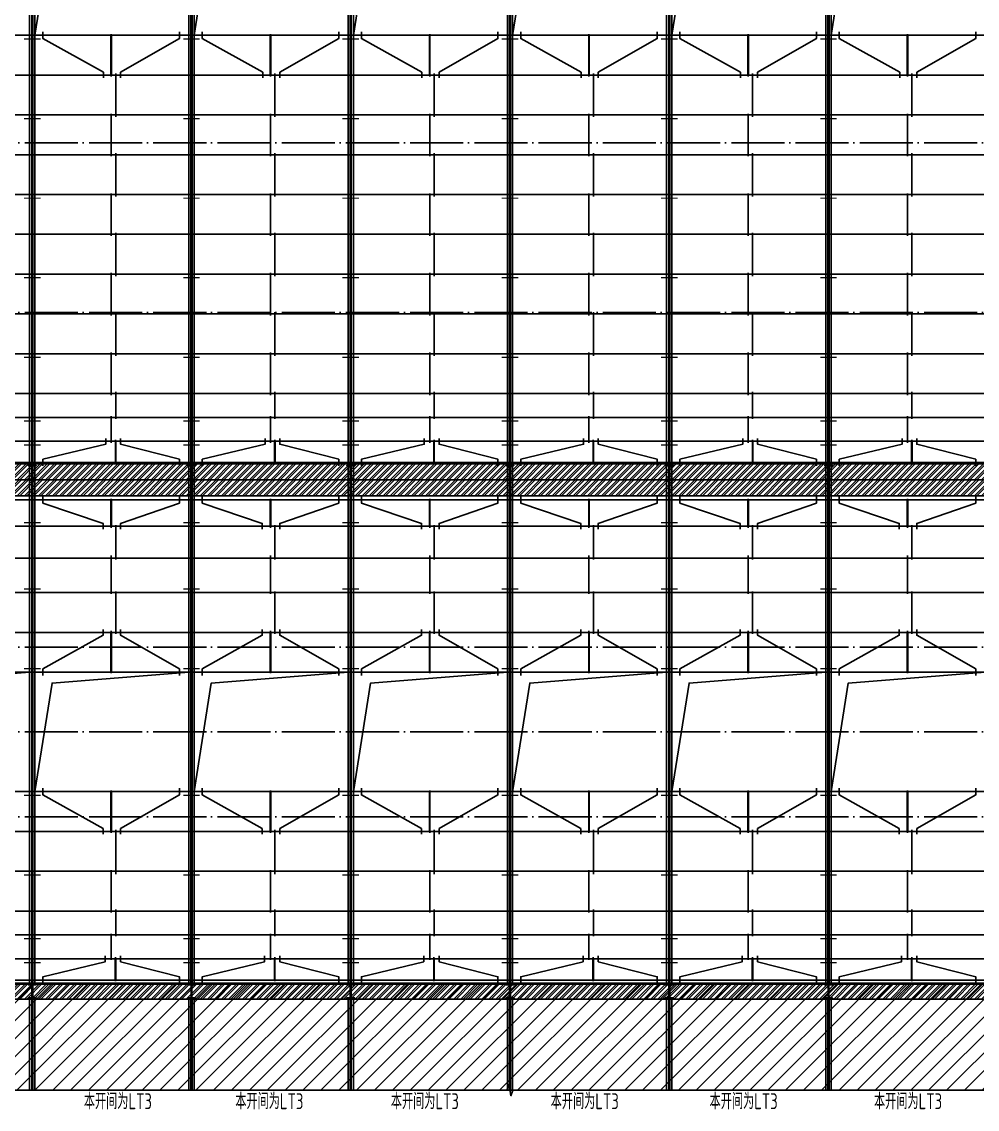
# Model space of a CAD drawing. Extents: x 2303022 to 2899168, y 17226141 to 18257813.
# Drawn here: x 2426919 to 2462919, y 17594434 to 17635410 of the extents above; entities that cross this region are included whole.
import ezdxf

# ---------------------------------------------------------------- set-up
doc = ezdxf.new("R2010")
doc.units = 0
doc.header["$LTSCALE"] = 1000
doc.header["$MEASUREMENT"] = 0
doc.linetypes.add('DOTE', pattern=[2.42, 2, -0.2, 0.02, -0.2])
for name, color, linetype in [('3T_WOOD', 21, 'Continuous'), ('DIM_SYMB', 165, 'Continuous'), ('DOTE', 1, 'DOTE'), ('SURFACE', 6, 'Continuous'), ('TEXT', 7, 'Continuous'), ('屋面隅撑', 7, 'Continuous'), ('檩条拉条', 253, 'Continuous')]:
    doc.layers.add(name, color=color, linetype=linetype)
doc.layers.add('Pkpm_柱子', color=3, linetype='Continuous', lineweight=35)
doc.styles.add('TSSD_Label', font='tssdeng.shx', dxfattribs={"width": 0.7, "bigfont": 'hztxt.shx'})

# ---------------------------------------------------------------- blocks, each defined once
blk = doc.blocks.new('3QW423213321321')
at = {"color": 35, "linetype": 'ByBlock', "ltscale": 3}
for p, q in [((2391365, 17749890), (2391365, 17693440)), ((2391445, 17749890), (2391445, 17693440)), ((2391485, 17749890), (2391485, 17693440)), ((2391565, 17749890), (2391565, 17693440)), ((2391365, 17692890), (2391365, 17689440)), ((2391445, 17692890), (2391445, 17689440)), ((2391485, 17692890), (2391485, 17689440)), ((2391565, 17692890), (2391565, 17689440))]:
    blk.add_line(p, q, dxfattribs=at)
blk = doc.blocks.new('2Q31321321311')
at = {"layer": '3T_WOOD'}
for points in [[(2421415, 17634901), (2422062, 17638994), (2427215, 17639401)], [(2427415, 17634901), (2428062, 17638994), (2433215, 17639401)], [(2433415, 17634901), (2434062, 17638994), (2439215, 17639401)], [(2439415, 17634901), (2440062, 17638994), (2445215, 17639401)], [(2445415, 17634898), (2446062, 17638991), (2451215, 17639398)], [(2451415, 17634901), (2452062, 17638994), (2457215, 17639401)], [(2457415, 17634901), (2458062, 17638994), (2463215, 17639401)]]:
    blk.add_lwpolyline(points, dxfattribs=at)
blk = doc.blocks.new('Q232Q321321')
at = {"layer": '屋面隅撑', "color": 3, "const_width": 50}
for points in [[(2392187, 17634763), (2391563, 17634763)], [(2392187, 17631763), (2391563, 17631763)], [(2392187, 17628763), (2391563, 17628763)], [(2392187, 17625763), (2391563, 17625763)], [(2392187, 17622763), (2391563, 17622763)], [(2392187, 17620363), (2391563, 17620363)], [(2392187, 17619463), (2391563, 17619463)], [(2392187, 17617539), (2391563, 17617539)], [(2392187, 17616539), (2391563, 17616539)], [(2392187, 17614039), (2391563, 17614039)], [(2392187, 17611039), (2391563, 17611039)], [(2392187, 17606263), (2391563, 17606263)], [(2392187, 17603263), (2391563, 17603263)], [(2392187, 17600863), (2391563, 17600863)], [(2392187, 17599963), (2391563, 17599963)]]:
    blk.add_lwpolyline(points, dxfattribs=at)

msp = doc.modelspace()

# ---------------------------------------------------------------- hatches: boundary and pattern name
at = {"ltscale": 0.5}
h = msp.add_hatch(dxfattribs=at)
h.set_pattern_fill('金属', color=1, scale=75, angle=-540, style=0)
h.set_pattern_definition([(225, (-17032568.18, 20064821.85), (132.5825215, -132.5825215), []), (225, (-17032656.57, 20064821.85), (132.5825215, -132.5825215), [])])
h.paths.add_polyline_path([(2499314.6, 17618751.2), (2391314.6, 17618751.2), (2391314.6, 17618151.2), (2499314.6, 17618151.2)])
h = msp.add_hatch(dxfattribs=at)
h.set_pattern_fill('金属', color=1, scale=75, angle=-540, style=0)
h.set_pattern_definition([(225, (-17032568.18, 20064221.85), (132.5825215, -132.5825215), []), (225, (-17032656.57, 20064221.85), (132.5825215, -132.5825215), [])])
h.paths.add_polyline_path([(2499314.6, 17618151.2), (2391314.6, 17618151.2), (2391314.6, 17617551.2), (2499314.6, 17617551.2)])
h = msp.add_hatch(dxfattribs=at)
h.set_pattern_fill('金属', color=1, scale=75, angle=-540, style=0)
h.set_pattern_definition([(225, (-17032568.18, 20045254.91), (132.5825215, -132.5825215), []), (225, (-17032656.57, 20045254.91), (132.5825215, -132.5825215), [])])
h.paths.add_polyline_path([(2499314.6, 17599184.3), (2391314.6, 17599184.3), (2391314.6, 17598584.3), (2499314.6, 17598584.3)])
h = msp.add_hatch()
h.set_pattern_fill('ANSI31', color=250, scale=300, style=0)
h.set_pattern_definition([(45, (310522.7, -1287652), (-336.759605, 336.759605), [])])
h.paths.add_polyline_path([(2499314.6, 17599151.2), (2391314.6, 17599151.2), (2391314.6, 17595151.2), (2445201.1, 17595151.2), (2445277.6, 17595361.2), (2445351.6, 17594941.2), (2445426.1, 17595151.2), (2499314.6, 17595151.2)])
h.paths.add_polyline_path([(2444107.4, 17596729.2), (2444863.5, 17596729.2), (2444863.5, 17597976.7), (2444107.4, 17597976.7)], flags=24)
h.paths.add_polyline_path([(2442734.1, 17596705.5), (2444535.6, 17596705.5), (2444535.6, 17598027), (2442734.1, 17598027)], flags=24)
h.paths.add_polyline_path([(2441725.7, 17596729.2), (2443162.2, 17596729.2), (2443162.2, 17597976.7), (2441725.7, 17597976.7)], flags=24)
h.paths.add_polyline_path([(2440347.6, 17596689.3), (2442158.6, 17596689.3), (2442158.6, 17598039.3), (2440347.6, 17598039.3)], flags=24)
at = {"layer": 'Pkpm_柱子'}
for points in [[(2427444.6, 17618151.2), (2427444.6, 17618163.2), (2427319.6, 17618163.2), (2427319.6, 17618689.2), (2427444.6, 17618689.2), (2427444.6, 17618701.2), (2427184.6, 17618701.2), (2427184.6, 17618689.2), (2427309.6, 17618689.2), (2427309.6, 17618163.2), (2427184.6, 17618163.2), (2427184.6, 17618151.2)], [(2433444.6, 17618151.2), (2433444.6, 17618163.2), (2433319.6, 17618163.2), (2433319.6, 17618689.2), (2433444.6, 17618689.2), (2433444.6, 17618701.2), (2433184.6, 17618701.2), (2433184.6, 17618689.2), (2433309.6, 17618689.2), (2433309.6, 17618163.2), (2433184.6, 17618163.2), (2433184.6, 17618151.2)], [(2439444.6, 17618151.2), (2439444.6, 17618163.2), (2439319.6, 17618163.2), (2439319.6, 17618689.2), (2439444.6, 17618689.2), (2439444.6, 17618701.2), (2439184.6, 17618701.2), (2439184.6, 17618689.2), (2439309.6, 17618689.2), (2439309.6, 17618163.2), (2439184.6, 17618163.2), (2439184.6, 17618151.2)], [(2445444.6, 17618151.2), (2445444.6, 17618163.2), (2445319.6, 17618163.2), (2445319.6, 17618689.2), (2445444.6, 17618689.2), (2445444.6, 17618701.2), (2445184.6, 17618701.2), (2445184.6, 17618689.2), (2445309.6, 17618689.2), (2445309.6, 17618163.2), (2445184.6, 17618163.2), (2445184.6, 17618151.2)], [(2451444.6, 17618151.2), (2451444.6, 17618163.2), (2451319.6, 17618163.2), (2451319.6, 17618689.2), (2451444.6, 17618689.2), (2451444.6, 17618701.2), (2451184.6, 17618701.2), (2451184.6, 17618689.2), (2451309.6, 17618689.2), (2451309.6, 17618163.2), (2451184.6, 17618163.2), (2451184.6, 17618151.2)], [(2457444.6, 17618151.2), (2457444.6, 17618163.2), (2457319.6, 17618163.2), (2457319.6, 17618689.2), (2457444.6, 17618689.2), (2457444.6, 17618701.2), (2457184.6, 17618701.2), (2457184.6, 17618689.2), (2457309.6, 17618689.2), (2457309.6, 17618163.2), (2457184.6, 17618163.2), (2457184.6, 17618151.2)], [(2427464.6, 17598601.2), (2427464.6, 17598613.2), (2427319.6, 17598613.2), (2427319.6, 17599139.2), (2427464.6, 17599139.2), (2427464.6, 17599151.2), (2427164.6, 17599151.2), (2427164.6, 17599139.2), (2427309.6, 17599139.2), (2427309.6, 17598613.2), (2427164.6, 17598613.2), (2427164.6, 17598601.2)], [(2433464.6, 17598601.2), (2433464.6, 17598613.2), (2433319.6, 17598613.2), (2433319.6, 17599139.2), (2433464.6, 17599139.2), (2433464.6, 17599151.2), (2433164.6, 17599151.2), (2433164.6, 17599139.2), (2433309.6, 17599139.2), (2433309.6, 17598613.2), (2433164.6, 17598613.2), (2433164.6, 17598601.2)], [(2439464.6, 17598601.2), (2439464.6, 17598613.2), (2439319.6, 17598613.2), (2439319.6, 17599139.2), (2439464.6, 17599139.2), (2439464.6, 17599151.2), (2439164.6, 17599151.2), (2439164.6, 17599139.2), (2439309.6, 17599139.2), (2439309.6, 17598613.2), (2439164.6, 17598613.2), (2439164.6, 17598601.2)], [(2445464.6, 17598601.2), (2445464.6, 17598613.2), (2445319.6, 17598613.2), (2445319.6, 17599139.2), (2445464.6, 17599139.2), (2445464.6, 17599151.2), (2445164.6, 17599151.2), (2445164.6, 17599139.2), (2445309.6, 17599139.2), (2445309.6, 17598613.2), (2445164.6, 17598613.2), (2445164.6, 17598601.2)], [(2451464.6, 17598601.2), (2451464.6, 17598613.2), (2451319.6, 17598613.2), (2451319.6, 17599139.2), (2451464.6, 17599139.2), (2451464.6, 17599151.2), (2451164.6, 17599151.2), (2451164.6, 17599139.2), (2451309.6, 17599139.2), (2451309.6, 17598613.2), (2451164.6, 17598613.2), (2451164.6, 17598601.2)], [(2457464.6, 17598601.2), (2457464.6, 17598613.2), (2457319.6, 17598613.2), (2457319.6, 17599139.2), (2457464.6, 17599139.2), (2457464.6, 17599151.2), (2457164.6, 17599151.2), (2457164.6, 17599139.2), (2457309.6, 17599139.2), (2457309.6, 17598613.2), (2457164.6, 17598613.2), (2457164.6, 17598601.2)]]:
    msp.add_hatch(color=256, dxfattribs=at).paths.add_polyline_path(points)

# ---------------------------------------------------------------- linework, layer by layer
at = {"color": 2}
for p, q in [((2430290.6, 17634940.2), (2430290.6, 17633344.7)), ((2436290.6, 17634940.2), (2436290.6, 17633344.7)), ((2442290.6, 17634940.2), (2442290.6, 17633344.7)), ((2448290.6, 17634940.2), (2448290.6, 17633344.7)), ((2454290.6, 17634940.2), (2454290.6, 17633344.7)), ((2460290.6, 17634940.2), (2460290.6, 17633344.7)), ((2430457.9, 17633462.4), (2430457.9, 17631827.6)), ((2436457.9, 17633462.4), (2436457.9, 17631827.6)), ((2442457.9, 17633462.4), (2442457.9, 17631827.6)), ((2448457.9, 17633462.4), (2448457.9, 17631827.6)), ((2454457.9, 17633462.4), (2454457.9, 17631827.6)), ((2460457.9, 17633462.4), (2460457.9, 17631827.6)), ((2430290.6, 17631944.2), (2430290.6, 17630344.8)), ((2436290.6, 17631944.2), (2436290.6, 17630344.8)), ((2442290.6, 17631944.2), (2442290.6, 17630344.8)), ((2448290.6, 17631944.2), (2448290.6, 17630344.8)), ((2454290.6, 17631944.2), (2454290.6, 17630344.8)), ((2460290.6, 17631944.2), (2460290.6, 17630344.8)), ((2430457.9, 17630462.4), (2430457.9, 17628827.6)), ((2436457.9, 17630462.4), (2436457.9, 17628827.6)), ((2442457.9, 17630462.4), (2442457.9, 17628827.6)), ((2448457.9, 17630462.4), (2448457.9, 17628827.6)), ((2454457.9, 17630462.4), (2454457.9, 17628827.6)), ((2460457.9, 17630462.4), (2460457.9, 17628827.6)), ((2430290.6, 17628944.2), (2430290.6, 17627344.8)), ((2436290.6, 17628944.2), (2436290.6, 17627344.8)), ((2442290.6, 17628944.2), (2442290.6, 17627344.8)), ((2448290.6, 17628944.2), (2448290.6, 17627344.8)), ((2454290.6, 17628944.2), (2454290.6, 17627344.8)), ((2460290.6, 17628944.2), (2460290.6, 17627344.8)), ((2430457.9, 17627462.4), (2430457.9, 17625827.6)), ((2436457.9, 17627462.4), (2436457.9, 17625827.6)), ((2442457.9, 17627462.4), (2442457.9, 17625827.6)), ((2448457.9, 17627462.4), (2448457.9, 17625827.6)), ((2454457.9, 17627462.4), (2454457.9, 17625827.6)), ((2460457.9, 17627462.4), (2460457.9, 17625827.6)), ((2430290.6, 17625944.2), (2430290.6, 17624344.8)), ((2436290.6, 17625944.2), (2436290.6, 17624344.8)), ((2442290.6, 17625944.2), (2442290.6, 17624344.8)), ((2448290.6, 17625944.2), (2448290.6, 17624344.8)), ((2454290.6, 17625944.2), (2454290.6, 17624344.8)), ((2460290.6, 17625944.2), (2460290.6, 17624344.8)), ((2430457.9, 17624462.4), (2430457.9, 17622827.6)), ((2436457.9, 17624462.4), (2436457.9, 17622827.6)), ((2442457.9, 17624462.4), (2442457.9, 17622827.6)), ((2448457.9, 17624462.4), (2448457.9, 17622827.6)), ((2454457.9, 17624462.4), (2454457.9, 17622827.6)), ((2460457.9, 17624462.4), (2460457.9, 17622827.6)), ((2430290.6, 17622944.2), (2430290.6, 17621344.8)), ((2436290.6, 17622944.2), (2436290.6, 17621344.8)), ((2442290.6, 17622944.2), (2442290.6, 17621344.8)), ((2448290.6, 17622944.2), (2448290.6, 17621344.8)), ((2454290.6, 17622944.2), (2454290.6, 17621344.8)), ((2460290.6, 17622944.2), (2460290.6, 17621344.8)), ((2430457.9, 17621462.4), (2430457.9, 17620452.8)), ((2436457.9, 17621462.4), (2436457.9, 17620452.8)), ((2442457.9, 17621462.4), (2442457.9, 17620452.8)), ((2448457.9, 17621462.4), (2448457.9, 17620452.8)), ((2454457.9, 17621462.4), (2454457.9, 17620452.8)), ((2460457.9, 17621462.4), (2460457.9, 17620452.8)), ((2430290.6, 17620544.2), (2430290.6, 17619542.3)), ((2436290.6, 17620544.2), (2436290.6, 17619542.3)), ((2442290.6, 17620544.2), (2442290.6, 17619542.3)), ((2448290.6, 17620544.2), (2448290.6, 17619542.3)), ((2454290.6, 17620544.2), (2454290.6, 17619542.3)), ((2460290.6, 17620544.2), (2460290.6, 17619542.3)), ((2430454.7, 17618762.5), (2430454.7, 17619658)), ((2436454.7, 17618762.5), (2436454.7, 17619658)), ((2442454.7, 17618762.5), (2442454.7, 17619658)), ((2448454.7, 17618762.5), (2448454.7, 17619658)), ((2454454.7, 17618762.5), (2454454.7, 17619658)), ((2460454.7, 17618762.5), (2460454.7, 17619658)), ((2430290.6, 17617439.9), (2430290.6, 17616344.4)), ((2436290.6, 17617439.9), (2436290.6, 17616344.4)), ((2442290.6, 17617439.9), (2442290.6, 17616344.4)), ((2448290.6, 17617439.9), (2448290.6, 17616344.4)), ((2454290.6, 17617439.9), (2454290.6, 17616344.4)), ((2460290.6, 17617439.9), (2460290.6, 17616344.4)), ((2430457.9, 17615145.5), (2430457.9, 17616438.4)), ((2436457.9, 17615145.5), (2436457.9, 17616438.4)), ((2442457.9, 17615145.5), (2442457.9, 17616438.4)), ((2448457.9, 17615145.5), (2448457.9, 17616438.4)), ((2454457.9, 17615145.5), (2454457.9, 17616438.4)), ((2460457.9, 17615145.5), (2460457.9, 17616438.4)), ((2430290.6, 17613858.3), (2430290.6, 17615300.1)), ((2436290.6, 17613858.3), (2436290.6, 17615300.1)), ((2442290.6, 17613858.3), (2442290.6, 17615300.1)), ((2448290.6, 17613858.3), (2448290.6, 17615300.1)), ((2454290.6, 17613858.3), (2454290.6, 17615300.1)), ((2460290.6, 17613858.3), (2460290.6, 17615300.1)), ((2430457.9, 17612345.5), (2430457.9, 17613944.4)), ((2436457.9, 17612345.5), (2436457.9, 17613944.4)), ((2442457.9, 17612345.5), (2442457.9, 17613944.4)), ((2448457.9, 17612345.5), (2448457.9, 17613944.4)), ((2454457.9, 17612345.5), (2454457.9, 17613944.4)), ((2460457.9, 17612345.5), (2460457.9, 17613944.4)), ((2430290.6, 17610862.3), (2430290.6, 17612457.8)), ((2436290.6, 17610862.3), (2436290.6, 17612457.8)), ((2442290.6, 17610862.3), (2442290.6, 17612457.8)), ((2448290.6, 17610862.3), (2448290.6, 17612457.8)), ((2454290.6, 17610862.3), (2454290.6, 17612457.8)), ((2460290.6, 17610862.3), (2460290.6, 17612457.8)), ((2430290.6, 17606440.2), (2430290.6, 17604844.7)), ((2436290.6, 17606440.2), (2436290.6, 17604844.7)), ((2442290.6, 17606440.2), (2442290.6, 17604844.7)), ((2448290.6, 17606440.2), (2448290.6, 17604844.7)), ((2454290.6, 17606440.2), (2454290.6, 17604844.7)), ((2460290.6, 17606440.2), (2460290.6, 17604844.7)), ((2430457.9, 17604957), (2430457.9, 17603287.5)), ((2436457.9, 17604957), (2436457.9, 17603287.5)), ((2442457.9, 17604957), (2442457.9, 17603287.5)), ((2448457.9, 17604957), (2448457.9, 17603287.5)), ((2454457.9, 17604957), (2454457.9, 17603287.5)), ((2460457.9, 17604957), (2460457.9, 17603287.5)), ((2430290.6, 17603444.2), (2430290.6, 17601844.8)), ((2436290.6, 17603444.2), (2436290.6, 17601844.8)), ((2442290.6, 17603444.2), (2442290.6, 17601844.8)), ((2448290.6, 17603444.2), (2448290.6, 17601844.8)), ((2454290.6, 17603444.2), (2454290.6, 17601844.8)), ((2460290.6, 17603444.2), (2460290.6, 17601844.8)), ((2430457.9, 17601957), (2430457.9, 17600959.2)), ((2436457.9, 17601957), (2436457.9, 17600959.2)), ((2442457.9, 17601957), (2442457.9, 17600959.2)), ((2448457.9, 17601957), (2448457.9, 17600959.2)), ((2454457.9, 17601957), (2454457.9, 17600959.2)), ((2460457.9, 17601957), (2460457.9, 17600959.2)), ((2430290.6, 17601044.2), (2430290.6, 17600061.8)), ((2436290.6, 17601044.2), (2436290.6, 17600061.8)), ((2442290.6, 17601044.2), (2442290.6, 17600061.8)), ((2448290.6, 17601044.2), (2448290.6, 17600061.8)), ((2454290.6, 17601044.2), (2454290.6, 17600061.8)), ((2460290.6, 17601044.2), (2460290.6, 17600061.8)), ((2430450.6, 17599262.5), (2430450.6, 17600158)), ((2436450.6, 17599262.5), (2436450.6, 17600158)), ((2442450.6, 17599262.5), (2442450.6, 17600158)), ((2448450.6, 17599262.5), (2448450.6, 17600158)), ((2454450.6, 17599262.5), (2454450.6, 17600158)), ((2460450.6, 17599262.5), (2460450.6, 17600158))]:
    msp.add_line(p, q, dxfattribs=at)
at = {"ltscale": 0.5}
for points in [[(2427719.6, 17635027.6), (2427719.6, 17634775.1), (2429996.8, 17633509.6), (2429996.8, 17633293.1)], [(2432861.5, 17635027.6), (2432861.5, 17634775.1), (2430642.9, 17633509.6), (2430642.9, 17633293.1)], [(2433719.6, 17635027.6), (2433719.6, 17634775.1), (2435996.8, 17633509.6), (2435996.8, 17633293.1)], [(2438861.5, 17635027.6), (2438861.5, 17634775.1), (2436642.9, 17633509.6), (2436642.9, 17633293.1)], [(2439719.6, 17635027.6), (2439719.6, 17634775.1), (2441996.8, 17633509.6), (2441996.8, 17633293.1)], [(2444861.5, 17635027.6), (2444861.5, 17634775.1), (2442642.9, 17633509.6), (2442642.9, 17633293.1)], [(2445719.6, 17635027.6), (2445719.6, 17634775.1), (2447996.8, 17633509.6), (2447996.8, 17633293.1)], [(2450861.5, 17635027.6), (2450861.5, 17634775.1), (2448642.9, 17633509.6), (2448642.9, 17633293.1)], [(2451719.6, 17635027.6), (2451719.6, 17634775.1), (2453996.8, 17633509.6), (2453996.8, 17633293.1)], [(2456861.5, 17635027.6), (2456861.5, 17634775.1), (2454642.9, 17633509.6), (2454642.9, 17633293.1)], [(2457719.6, 17635027.6), (2457719.6, 17634775.1), (2459996.8, 17633509.6), (2459996.8, 17633293.1)], [(2462861.5, 17635027.6), (2462861.5, 17634775.1), (2460642.9, 17633509.6), (2460642.9, 17633293.1)], [(2427719.6, 17618675.1), (2427719.6, 17618927.6), (2430087, 17619493.1), (2430087, 17619709.6)], [(2432861.5, 17618675.1), (2432861.5, 17618927.6), (2430642.9, 17619493.1), (2430642.9, 17619709.6)], [(2433719.6, 17618675.1), (2433719.6, 17618927.6), (2436087, 17619493.1), (2436087, 17619709.6)], [(2438861.5, 17618675.1), (2438861.5, 17618927.6), (2436642.9, 17619493.1), (2436642.9, 17619709.6)], [(2439719.6, 17618675.1), (2439719.6, 17618927.6), (2442087, 17619493.1), (2442087, 17619709.6)], [(2444861.5, 17618675.1), (2444861.5, 17618927.6), (2442642.9, 17619493.1), (2442642.9, 17619709.6)], [(2445719.6, 17618675.1), (2445719.6, 17618927.6), (2448087, 17619493.1), (2448087, 17619709.6)], [(2450861.5, 17618675.1), (2450861.5, 17618927.6), (2448642.9, 17619493.1), (2448642.9, 17619709.6)], [(2451719.6, 17618675.1), (2451719.6, 17618927.6), (2454087, 17619493.1), (2454087, 17619709.6)], [(2456861.5, 17618675.1), (2456861.5, 17618927.6), (2454642.9, 17619493.1), (2454642.9, 17619709.6)], [(2457719.6, 17618675.1), (2457719.6, 17618927.6), (2460087, 17619493.1), (2460087, 17619709.6)], [(2462861.5, 17618675.1), (2462861.5, 17618927.6), (2460642.9, 17619493.1), (2460642.9, 17619709.6)], [(2427719.6, 17617527.4), (2427719.6, 17617274.9), (2429980.8, 17616509.4), (2429980.8, 17616292.9)], [(2432861.5, 17617527.4), (2432861.5, 17617274.9), (2430642.9, 17616509.4), (2430642.9, 17616292.9)], [(2433719.6, 17617527.4), (2433719.6, 17617274.9), (2435980.8, 17616509.4), (2435980.8, 17616292.9)], [(2438861.5, 17617527.4), (2438861.5, 17617274.9), (2436642.9, 17616509.4), (2436642.9, 17616292.9)], [(2439719.6, 17617527.4), (2439719.6, 17617274.9), (2441980.8, 17616509.4), (2441980.8, 17616292.9)], [(2444861.5, 17617527.4), (2444861.5, 17617274.9), (2442642.9, 17616509.4), (2442642.9, 17616292.9)], [(2445719.6, 17617527.4), (2445719.6, 17617274.9), (2447980.8, 17616509.4), (2447980.8, 17616292.9)], [(2450861.5, 17617527.4), (2450861.5, 17617274.9), (2448642.9, 17616509.4), (2448642.9, 17616292.9)], [(2451719.6, 17617527.4), (2451719.6, 17617274.9), (2453980.8, 17616509.4), (2453980.8, 17616292.9)], [(2456861.5, 17617527.4), (2456861.5, 17617274.9), (2454642.9, 17616509.4), (2454642.9, 17616292.9)], [(2457719.6, 17617527.4), (2457719.6, 17617274.9), (2459980.8, 17616509.4), (2459980.8, 17616292.9)], [(2462861.5, 17617527.4), (2462861.5, 17617274.9), (2460642.9, 17616509.4), (2460642.9, 17616292.9)], [(2427719.6, 17610774.9), (2427719.6, 17611027.4), (2429980.8, 17612292.9), (2429980.8, 17612509.4)], [(2432861.5, 17610774.9), (2432861.5, 17611027.4), (2430642.9, 17612292.9), (2430642.9, 17612509.4)], [(2433719.6, 17610774.9), (2433719.6, 17611027.4), (2435980.8, 17612292.9), (2435980.8, 17612509.4)], [(2438861.5, 17610774.9), (2438861.5, 17611027.4), (2436642.9, 17612292.9), (2436642.9, 17612509.4)], [(2439719.6, 17610774.9), (2439719.6, 17611027.4), (2441980.8, 17612292.9), (2441980.8, 17612509.4)], [(2444861.5, 17610774.9), (2444861.5, 17611027.4), (2442642.9, 17612292.9), (2442642.9, 17612509.4)], [(2445719.6, 17610774.9), (2445719.6, 17611027.4), (2447980.8, 17612292.9), (2447980.8, 17612509.4)], [(2450861.5, 17610774.9), (2450861.5, 17611027.4), (2448642.9, 17612292.9), (2448642.9, 17612509.4)], [(2451719.6, 17610774.9), (2451719.6, 17611027.4), (2453980.8, 17612292.9), (2453980.8, 17612509.4)], [(2456861.5, 17610774.9), (2456861.5, 17611027.4), (2454642.9, 17612292.9), (2454642.9, 17612509.4)], [(2457719.6, 17610774.9), (2457719.6, 17611027.4), (2459980.8, 17612292.9), (2459980.8, 17612509.4)], [(2462861.5, 17610774.9), (2462861.5, 17611027.4), (2460642.9, 17612292.9), (2460642.9, 17612509.4)], [(2427719.6, 17606527.6), (2427719.6, 17606275.1), (2429980.8, 17605009.6), (2429980.8, 17604793.1)], [(2432861.5, 17606527.6), (2432861.5, 17606275.1), (2430642.9, 17605009.6), (2430642.9, 17604793.1)], [(2433719.6, 17606527.6), (2433719.6, 17606275.1), (2435980.8, 17605009.6), (2435980.8, 17604793.1)], [(2438861.5, 17606527.6), (2438861.5, 17606275.1), (2436642.9, 17605009.6), (2436642.9, 17604793.1)], [(2439719.6, 17606527.6), (2439719.6, 17606275.1), (2441980.8, 17605009.6), (2441980.8, 17604793.1)], [(2444861.5, 17606527.6), (2444861.5, 17606275.1), (2442642.9, 17605009.6), (2442642.9, 17604793.1)], [(2445719.6, 17606527.6), (2445719.6, 17606275.1), (2447980.8, 17605009.6), (2447980.8, 17604793.1)], [(2450861.5, 17606527.6), (2450861.5, 17606275.1), (2448642.9, 17605009.6), (2448642.9, 17604793.1)], [(2451719.6, 17606527.6), (2451719.6, 17606275.1), (2453980.8, 17605009.6), (2453980.8, 17604793.1)], [(2456861.5, 17606527.6), (2456861.5, 17606275.1), (2454642.9, 17605009.6), (2454642.9, 17604793.1)], [(2457719.6, 17606527.6), (2457719.6, 17606275.1), (2459980.8, 17605009.6), (2459980.8, 17604793.1)], [(2462861.5, 17606527.6), (2462861.5, 17606275.1), (2460642.9, 17605009.6), (2460642.9, 17604793.1)], [(2427719.6, 17599175.1), (2427719.6, 17599427.6), (2430066.7, 17599993.1), (2430066.7, 17600209.6)], [(2432861.5, 17599175.1), (2432861.5, 17599427.6), (2430642.9, 17599993.1), (2430642.9, 17600209.6)], [(2433719.6, 17599175.1), (2433719.6, 17599427.6), (2436066.7, 17599993.1), (2436066.7, 17600209.6)], [(2438861.5, 17599175.1), (2438861.5, 17599427.6), (2436642.9, 17599993.1), (2436642.9, 17600209.6)], [(2439719.6, 17599175.1), (2439719.6, 17599427.6), (2442066.7, 17599993.1), (2442066.7, 17600209.6)], [(2444861.5, 17599175.1), (2444861.5, 17599427.6), (2442642.9, 17599993.1), (2442642.9, 17600209.6)], [(2445719.6, 17599175.1), (2445719.6, 17599427.6), (2448066.7, 17599993.1), (2448066.7, 17600209.6)], [(2450861.5, 17599175.1), (2450861.5, 17599427.6), (2448642.9, 17599993.1), (2448642.9, 17600209.6)], [(2451719.6, 17599175.1), (2451719.6, 17599427.6), (2454066.7, 17599993.1), (2454066.7, 17600209.6)], [(2456861.5, 17599175.1), (2456861.5, 17599427.6), (2454642.9, 17599993.1), (2454642.9, 17600209.6)], [(2457719.6, 17599175.1), (2457719.6, 17599427.6), (2460066.7, 17599993.1), (2460066.7, 17600209.6)], [(2462861.5, 17599175.1), (2462861.5, 17599427.6), (2460642.9, 17599993.1), (2460642.9, 17600209.6)]]:
    msp.add_lwpolyline(points, dxfattribs=at)
for points in [[(2499314.6, 17618751.2), (2391314.6, 17618751.2), (2391314.6, 17618151.2), (2499314.6, 17618151.2)], [(2499314.6, 17618151.2), (2391314.6, 17618151.2), (2391314.6, 17617551.2), (2499314.6, 17617551.2)], [(2499314.6, 17599184.3), (2391314.6, 17599184.3), (2391314.6, 17598584.3), (2499314.6, 17598584.3)]]:
    msp.add_lwpolyline(points, close=True)
at = {"layer": 'DIM_SYMB', "color": 150}
msp.add_lwpolyline([(2391314.6, 17599145.2), (2499554.6, 17599145.2), (2499554.6, 17595151.2), (2391314.6, 17595151.2)], close=True, dxfattribs=at)
msp.add_lwpolyline([(2388314.6, 17595151.2), (2445201.1, 17595151.2), (2445277.6, 17595361.2), (2445351.6, 17594941.2), (2445426.1, 17595151.2), (2502314.6, 17595151.2)], dxfattribs=at)
at = {"layer": 'DOTE'}
for p, q in [((2427314.6, 17595151.2), (2427314.6, 17659151.2)), ((2433314.6, 17595151.2), (2433314.6, 17659151.2)), ((2439314.6, 17595151.2), (2439314.6, 17659151.2)), ((2445314.6, 17595151.2), (2445314.6, 17659151.2)), ((2451314.6, 17595151.2), (2451314.6, 17659151.2)), ((2457314.6, 17595151.2), (2457314.6, 17659151.2)), ((2388314.6, 17630851.2), (2502314.6, 17630851.2)), ((2388314.6, 17624451.2), (2502314.6, 17624451.2)), ((2388314.6, 17618151.2), (2502314.6, 17618151.2)), ((2388314.6, 17611851.2), (2502314.6, 17611851.2)), ((2388314.6, 17608651.2), (2502314.6, 17608651.2)), ((2388314.6, 17605451.2), (2502314.6, 17605451.2)), ((2388314.6, 17599151.2), (2502314.6, 17599151.2))]:
    msp.add_line(p, q, dxfattribs=at)
at = {"layer": 'Pkpm_柱子'}
for points in [[(2427444.6, 17618151.2), (2427444.6, 17618163.2), (2427319.6, 17618163.2), (2427319.6, 17618689.2), (2427444.6, 17618689.2), (2427444.6, 17618701.2), (2427184.6, 17618701.2), (2427184.6, 17618689.2), (2427309.6, 17618689.2), (2427309.6, 17618163.2), (2427184.6, 17618163.2), (2427184.6, 17618151.2)], [(2433444.6, 17618151.2), (2433444.6, 17618163.2), (2433319.6, 17618163.2), (2433319.6, 17618689.2), (2433444.6, 17618689.2), (2433444.6, 17618701.2), (2433184.6, 17618701.2), (2433184.6, 17618689.2), (2433309.6, 17618689.2), (2433309.6, 17618163.2), (2433184.6, 17618163.2), (2433184.6, 17618151.2)], [(2439444.6, 17618151.2), (2439444.6, 17618163.2), (2439319.6, 17618163.2), (2439319.6, 17618689.2), (2439444.6, 17618689.2), (2439444.6, 17618701.2), (2439184.6, 17618701.2), (2439184.6, 17618689.2), (2439309.6, 17618689.2), (2439309.6, 17618163.2), (2439184.6, 17618163.2), (2439184.6, 17618151.2)], [(2445444.6, 17618151.2), (2445444.6, 17618163.2), (2445319.6, 17618163.2), (2445319.6, 17618689.2), (2445444.6, 17618689.2), (2445444.6, 17618701.2), (2445184.6, 17618701.2), (2445184.6, 17618689.2), (2445309.6, 17618689.2), (2445309.6, 17618163.2), (2445184.6, 17618163.2), (2445184.6, 17618151.2)], [(2451444.6, 17618151.2), (2451444.6, 17618163.2), (2451319.6, 17618163.2), (2451319.6, 17618689.2), (2451444.6, 17618689.2), (2451444.6, 17618701.2), (2451184.6, 17618701.2), (2451184.6, 17618689.2), (2451309.6, 17618689.2), (2451309.6, 17618163.2), (2451184.6, 17618163.2), (2451184.6, 17618151.2)], [(2457444.6, 17618151.2), (2457444.6, 17618163.2), (2457319.6, 17618163.2), (2457319.6, 17618689.2), (2457444.6, 17618689.2), (2457444.6, 17618701.2), (2457184.6, 17618701.2), (2457184.6, 17618689.2), (2457309.6, 17618689.2), (2457309.6, 17618163.2), (2457184.6, 17618163.2), (2457184.6, 17618151.2)], [(2427464.6, 17598601.2), (2427464.6, 17598613.2), (2427319.6, 17598613.2), (2427319.6, 17599139.2), (2427464.6, 17599139.2), (2427464.6, 17599151.2), (2427164.6, 17599151.2), (2427164.6, 17599139.2), (2427309.6, 17599139.2), (2427309.6, 17598613.2), (2427164.6, 17598613.2), (2427164.6, 17598601.2)], [(2433464.6, 17598601.2), (2433464.6, 17598613.2), (2433319.6, 17598613.2), (2433319.6, 17599139.2), (2433464.6, 17599139.2), (2433464.6, 17599151.2), (2433164.6, 17599151.2), (2433164.6, 17599139.2), (2433309.6, 17599139.2), (2433309.6, 17598613.2), (2433164.6, 17598613.2), (2433164.6, 17598601.2)], [(2439464.6, 17598601.2), (2439464.6, 17598613.2), (2439319.6, 17598613.2), (2439319.6, 17599139.2), (2439464.6, 17599139.2), (2439464.6, 17599151.2), (2439164.6, 17599151.2), (2439164.6, 17599139.2), (2439309.6, 17599139.2), (2439309.6, 17598613.2), (2439164.6, 17598613.2), (2439164.6, 17598601.2)], [(2445464.6, 17598601.2), (2445464.6, 17598613.2), (2445319.6, 17598613.2), (2445319.6, 17599139.2), (2445464.6, 17599139.2), (2445464.6, 17599151.2), (2445164.6, 17599151.2), (2445164.6, 17599139.2), (2445309.6, 17599139.2), (2445309.6, 17598613.2), (2445164.6, 17598613.2), (2445164.6, 17598601.2)], [(2451464.6, 17598601.2), (2451464.6, 17598613.2), (2451319.6, 17598613.2), (2451319.6, 17599139.2), (2451464.6, 17599139.2), (2451464.6, 17599151.2), (2451164.6, 17599151.2), (2451164.6, 17599139.2), (2451309.6, 17599139.2), (2451309.6, 17598613.2), (2451164.6, 17598613.2), (2451164.6, 17598601.2)], [(2457464.6, 17598601.2), (2457464.6, 17598613.2), (2457319.6, 17598613.2), (2457319.6, 17599139.2), (2457464.6, 17599139.2), (2457464.6, 17599151.2), (2457164.6, 17599151.2), (2457164.6, 17599139.2), (2457309.6, 17599139.2), (2457309.6, 17598613.2), (2457164.6, 17598613.2), (2457164.6, 17598601.2)]]:
    msp.add_lwpolyline(points, close=True, dxfattribs=at)
at = {"layer": 'SURFACE'}
for p, q in [((2499264.6, 17634901.3), (2391389.6, 17634901.3)), ((2499264.6, 17634901.3), (2391389.6, 17634901.3)), ((2499264.6, 17633401.3), (2391389.6, 17633401.3)), ((2499264.6, 17633401.3), (2391389.6, 17633401.3)), ((2499264.6, 17631901.3), (2391389.6, 17631901.3)), ((2499264.6, 17631901.3), (2391389.6, 17631901.3)), ((2499264.6, 17630401.3), (2391389.6, 17630401.3)), ((2499264.6, 17630401.3), (2391389.6, 17630401.3)), ((2499264.6, 17628901.3), (2391389.6, 17628901.3)), ((2499264.6, 17628901.3), (2391389.6, 17628901.3)), ((2499264.6, 17627401.3), (2391389.6, 17627401.3)), ((2499264.6, 17627401.3), (2391389.6, 17627401.3)), ((2499264.6, 17625901.3), (2391389.6, 17625901.3)), ((2499264.6, 17625901.3), (2391389.6, 17625901.3)), ((2499264.6, 17624401.3), (2391389.6, 17624401.3)), ((2499264.6, 17622901.3), (2391389.6, 17622901.3)), ((2499264.6, 17622901.3), (2391389.6, 17622901.3)), ((2499264.6, 17621401.3), (2391389.6, 17621401.3)), ((2499264.6, 17621401.3), (2391389.6, 17621401.3)), ((2499264.6, 17620501.3), (2391389.6, 17620501.3)), ((2499264.6, 17620501.3), (2391389.6, 17620501.3)), ((2499264.6, 17619601.3), (2391389.6, 17619601.3)), ((2499264.6, 17619601.3), (2391389.6, 17619601.3)), ((2499264.6, 17618801.3), (2391389.6, 17618801.3)), ((2499264.6, 17617401.1), (2391389.6, 17617401.1)), ((2499264.6, 17617401.1), (2391389.6, 17617401.1)), ((2499264.6, 17616401.1), (2391389.6, 17616401.1)), ((2499264.6, 17616401.1), (2391389.6, 17616401.1)), ((2499264.6, 17615201.1), (2391389.6, 17615201.1)), ((2499264.6, 17615201.1), (2391389.6, 17615201.1)), ((2499264.6, 17613901.1), (2391389.6, 17613901.1)), ((2499264.6, 17613901.1), (2391389.6, 17613901.1)), ((2499264.6, 17612401.1), (2391389.6, 17612401.1)), ((2499264.6, 17612401.1), (2391389.6, 17612401.1)), ((2499264.6, 17610901.1), (2391389.6, 17610901.1)), ((2499264.6, 17610901.1), (2391389.6, 17610901.1)), ((2499264.6, 17606401.3), (2391389.6, 17606401.3)), ((2499264.6, 17606401.3), (2391389.6, 17606401.3)), ((2499264.6, 17604901.3), (2391389.6, 17604901.3)), ((2499264.6, 17604901.3), (2391389.6, 17604901.3)), ((2499264.6, 17603401.3), (2391389.6, 17603401.3)), ((2499264.6, 17601901.3), (2391389.6, 17601901.3)), ((2499264.6, 17601001.3), (2391389.6, 17601001.3)), ((2499264.6, 17600101.3), (2391389.6, 17600101.3)), ((2499264.6, 17599301.3), (2391389.6, 17599301.3))]:
    msp.add_line(p, q, dxfattribs=at)
at = {"layer": '檩条拉条', "color": 2, "const_width": 80}
for points in [[(2430290.6, 17633401.3), (2430290.6, 17634901.3)], [(2436290.6, 17633401.3), (2436290.6, 17634901.3)], [(2442290.6, 17633401.3), (2442290.6, 17634901.3)], [(2448290.6, 17633401.3), (2448290.6, 17634901.3)], [(2454290.6, 17633401.3), (2454290.6, 17634901.3)], [(2460290.6, 17633401.3), (2460290.6, 17634901.3)], [(2430454.7, 17619601.3), (2430454.7, 17618801.3)], [(2436454.7, 17619601.3), (2436454.7, 17618801.3)], [(2442454.7, 17619601.3), (2442454.7, 17618801.3)], [(2448454.7, 17619601.3), (2448454.7, 17618801.3)], [(2454454.7, 17619601.3), (2454454.7, 17618801.3)], [(2460454.7, 17619601.3), (2460454.7, 17618801.3)], [(2430290.6, 17616401.1), (2430290.6, 17617401.1)], [(2436290.6, 17616401.1), (2436290.6, 17617401.1)], [(2442290.6, 17616401.1), (2442290.6, 17617401.1)], [(2448290.6, 17616401.1), (2448290.6, 17617401.1)], [(2454290.6, 17616401.1), (2454290.6, 17617401.1)], [(2460290.6, 17616401.1), (2460290.6, 17617401.1)], [(2430290.6, 17612401.1), (2430290.6, 17610901.1)], [(2436290.6, 17612401.1), (2436290.6, 17610901.1)], [(2442290.6, 17612401.1), (2442290.6, 17610901.1)], [(2448290.6, 17612401.1), (2448290.6, 17610901.1)], [(2454290.6, 17612401.1), (2454290.6, 17610901.1)], [(2460290.6, 17612401.1), (2460290.6, 17610901.1)], [(2430290.6, 17604901.3), (2430290.6, 17606401.3)], [(2436290.6, 17604901.3), (2436290.6, 17606401.3)], [(2442290.6, 17604901.3), (2442290.6, 17606401.3)], [(2448290.6, 17604901.3), (2448290.6, 17606401.3)], [(2454290.6, 17604901.3), (2454290.6, 17606401.3)], [(2460290.6, 17604901.3), (2460290.6, 17606401.3)], [(2430450.6, 17600101.3), (2430450.6, 17599301.3)], [(2436450.6, 17600101.3), (2436450.6, 17599301.3)], [(2442450.6, 17600101.3), (2442450.6, 17599301.3)], [(2448450.6, 17600101.3), (2448450.6, 17599301.3)], [(2454450.6, 17600101.3), (2454450.6, 17599301.3)], [(2460450.6, 17600101.3), (2460450.6, 17599301.3)]]:
    msp.add_lwpolyline(points, dxfattribs=at)

# ---------------------------------------------------------------- block references
at = {"layer": '3T_WOOD'}
for name, p in [('3QW423213321321', (35850, -94288.9)), ('3QW423213321321', (41850, -94288.9)), ('3QW423213321321', (47850, -94288.9)), ('3QW423213321321', (53850, -94288.9)), ('3QW423213321321', (59850, -94288.9)), ('3QW423213321321', (65850, -94288.9)), ('Q232Q321321', (35439.9, 0)), ('Q232Q321321', (41439.9, 0)), ('Q232Q321321', (47439.9, 0)), ('Q232Q321321', (53439.9, 0)), ('Q232Q321321', (59439.9, 0)), ('Q232Q321321', (65439.9, 0)), ('2Q31321321311', (0, 0)), ('2Q31321321311', (0, -28500))]:
    msp.add_blockref(name, p, dxfattribs=at)

# ---------------------------------------------------------------- texts
at = {"layer": 'TEXT', "style": 'TSSD_Label', "width": 0.7}
for p in [(2429258.1, 17594436.7), (2434965.5, 17594436.7), (2440823.8, 17594436.7), (2446848.4, 17594436.7), (2452835.6, 17594436.7), (2459030, 17594436.7)]:
    msp.add_text('本开间为LT3', height=600, dxfattribs=at).set_placement(p)

doc.saveas('drawing.dxf')
